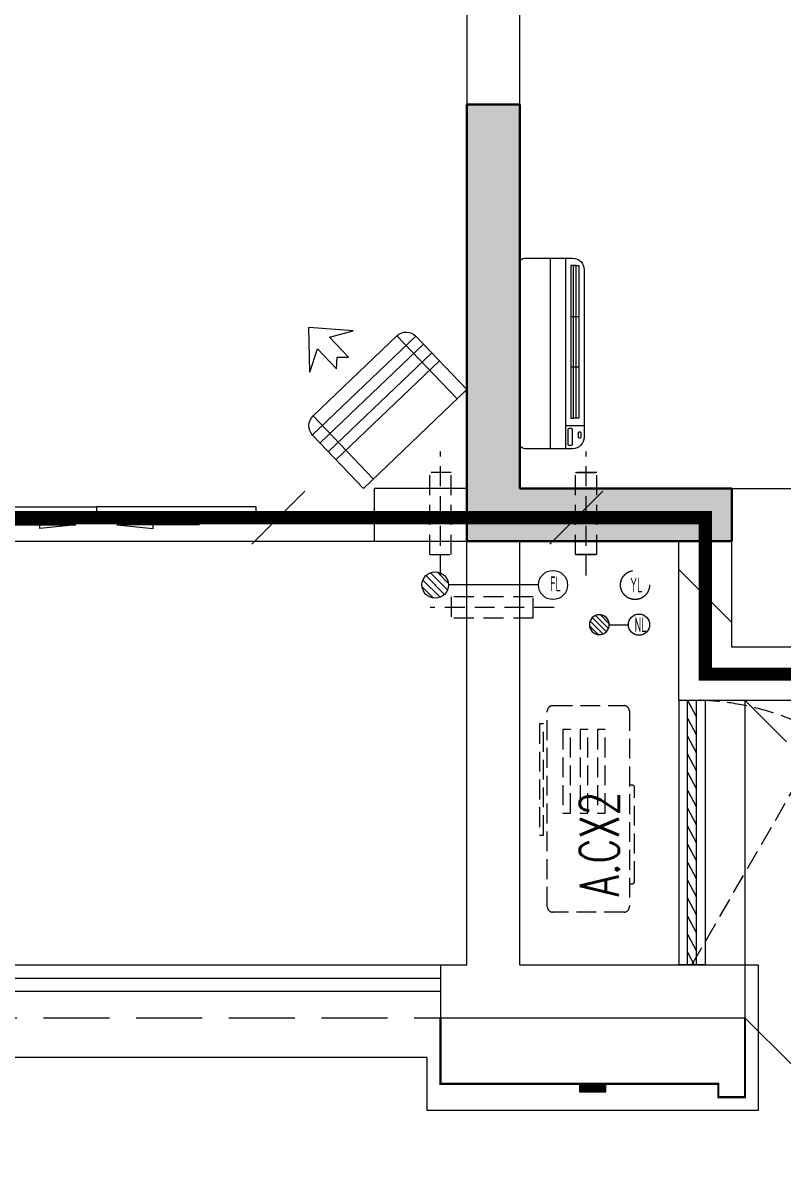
# Model space of a CAD drawing. Extents: x 3753737 to 4713801, y -857380 to 24339.
# Drawn here: x 4598071 to 4600943, y -776165 to -771827 of the extents above; entities that cross this region are included whole.
import ezdxf

# ---------------------------------------------------------------- set-up
doc = ezdxf.new("R2010")
doc.units = 0
doc.header["$LTSCALE"] = 1000
doc.header["$MEASUREMENT"] = 0
for name, pattern in [('CENTER2', [1.125, 0.75, -0.125, 0.125, -0.125]), ('DASH', [0.35, 0.25, -0.1]), ('HIDDEN', [0.375, 0.25, -0.125])]:
    doc.linetypes.add(name, pattern=pattern)
doc.layers.get('0').update_dxf_attribs({"linetype": 'CONTINUOUS'})
for name, color, linetype in [('!!电气', 1, 'CONTINUOUS'), ('3.5方案汇报，与郭总、侯月琴确定户型_t8$0$2020.03.04 -1安徽标准化洋房户型(UA）_t8_t8$0$看线', 154, 'CONTINUOUS'), ('LVTRY', 252, 'CONTINUOUS'), ('SHTLN', 4, 'CONTINUOUS'), ('VPIPE-凝结', 150, 'CONTINUOUS'), ('VPIPE-雨水', 4, 'DASH'), ('WALL', 252, 'CONTINUOUS'), ('WIRE-接地', 2, 'CONTINUOUS'), ('卫生间', 6, 'CONTINUOUS'), ('看线', 185, 'CONTINUOUS'), ('立面', 73, 'CONTINUOUS'), ('铝合金', 144, 'CONTINUOUS')]:
    doc.layers.add(name, color=color, linetype=linetype)
for name, color, linetype, lineweight in [('COLUMN', 252, 'CONTINUOUS', 40), ('EQUIP_地漏', 7, 'CONTINUOUS', 18), ('PUB_HATCH', 8, 'CONTINUOUS', 9), ('PUB_TEXT', 7, 'CONTINUOUS', 20), ('VPIPE-废水', 31, 'TG_F', 18), ('WINDOW', 146, 'CONTINUOUS', 20), ('平面-栏杆', 56, 'CONTINUOUS', 15), ('平面-看线', 252, 'CONTINUOUS', 15), ('平面-空调室内机', 176, 'CONTINUOUS', 9), ('平面-空调预留孔', 252, 'CONTINUOUS', 15)]:
    doc.layers.add(name, color=color, linetype=linetype, lineweight=lineweight)
doc.styles.add('_TCH_DIM', font='SIMPLEX', dxfattribs={"bigfont": 'GBCBIG'})
doc.styles.get("Standard").update_dxf_attribs({"font": 'gbenor.shx', "bigfont": 'gbcbig.shx'})
doc.styles.add('TG_LINETYPE', font='SIMPLEX', dxfattribs={"width": 0.8, "height": 3, "bigfont": 'HZTXT'})
doc.linetypes.add('TG_F', pattern='A,2,-0.3,["F",TG_LINETYPE,S=0.1,R=0,X=-0.23,Y=-0.15],0', length=2.3)

# ---------------------------------------------------------------- blocks, each defined once
blk = doc.blocks.new('GFDGFSDFGD')
at = {"layer": 'PUB_HATCH'}
blk.add_hatch(color=256, dxfattribs=at).paths.add_polyline_path([(468016.6, 365523.7), (468016.6, 365723.7), (467216.6, 365723.7), (467216.6, 367173.7), (467016.6, 367173.7), (467016.6, 365523.7)])
at = {"layer": 'COLUMN', "color": 252}
for p, q in [((467216.6, 367173.7), (467016.6, 367173.7)), ((467016.6, 367173.7), (467016.6, 365523.7)), ((467216.6, 365723.7), (467216.6, 367173.7)), ((468016.6, 365723.7), (467216.6, 365723.7)), ((468016.6, 365523.7), (468016.6, 365723.7)), ((467016.6, 365523.7), (468016.6, 365523.7))]:
    blk.add_line(p, q, dxfattribs=at)
blk = doc.blocks.new('dongkong')
at = {"layer": '平面-空调预留孔', "color": 8, "linetype": 'HIDDEN', "ltscale": 0.3}
for p, q in [((-603796, 210899.9), (-603796, 210431.5)), ((-603836, 210821), (-603836, 210510.8)), ((-603836, 210821), (-603756, 210821)), ((-603756, 210821), (-603756, 210510.8))]:
    blk.add_line(p, q, dxfattribs=at)
blk.add_lwpolyline([(-603756, 210510.8), (-603836, 210510.8)], dxfattribs=at)
blk = doc.blocks.new('A$C001338C2')
at = {"color": 8}
for p, q in [((845, 303.6), (55, 303.6)), ((109.1, 214.8), (109.1, 303.6)), ((0, 248.6), (0, 22)), ((900, 22), (900, 248.6)), ((22, 0), (878, 0))]:
    blk.add_line(p, q, dxfattribs=at)
at = {"color": 8, "lineweight": 5}
for p, q in [((864.6, 278.7), (144.5, 278.7)), ((144.5, 278.7), (144.5, 265.8)), ((387, 278.7), (144.5, 278.7)), ((144.5, 278.7), (144.5, 252.9)), ((387, 239.9), (387, 278.7)), ((864.6, 278.7), (622, 278.7)), ((622, 278.7), (622, 239.9)), ((864.6, 252.9), (864.6, 278.7)), ((144.5, 265.8), (864.6, 265.8)), ((144.5, 239.9), (144.5, 252.9)), ((144.5, 252.9), (864.6, 252.9)), ((864.6, 239.9), (144.5, 239.9)), ((622, 239.9), (387, 239.9)), ((864.6, 265.8), (864.6, 239.9)), ((900, 214.8), (0, 214.8)), ((900, 143.2), (0, 143.2))]:
    blk.add_line(p, q, dxfattribs=at)
at = {"color": 8}
for points in [[(73.1, 275), (56.8, 275, -0.414214), (51.3, 280.5), (51.3, 283.4, -0.414214), (56.8, 288.9), (73.1, 288.9, -0.414214), (78.6, 283.4), (78.6, 280.5, -0.414214)], [(89.2, 226.4), (22.2, 226.4, -0.414214), (16.7, 231.9), (16.7, 243.1, -0.414214), (22.2, 248.6), (89.2, 248.6, -0.414214), (94.7, 243.1), (94.7, 231.9, -0.414214)]]:
    blk.add_lwpolyline(points, format="xyb", close=True, dxfattribs=at)
for centre, radius, start, end in [((55, 248.6), 55, 90, 180), ((845, 248.6), 55, 360, 90), ((22, 22), 22, 180, 270), ((878, 22), 22, 270, 360)]:
    blk.add_arc(centre, radius, start, end, dxfattribs=at)
blk = doc.blocks.new('$lvtry$00000171')
for p, q in [((-74.2, 10.6), (-10.6, 74.2)), ((-69.8, -27.4), (27.4, 69.8)), ((-53, -53), (53, 53)), ((-27.4, -69.8), (69.8, 27.4)), ((10.6, -74.2), (74.2, -10.6))]:
    blk.add_line(p, q)
blk.add_circle((0, 0), 75)
blk.add_point((0, 0))
blk = doc.blocks.new('$TwtSys$00000141')
at = {"color": 252}
for p, q in [((-47.1, 3.8), (-5, 45.9)), ((-47.1, 3.8), (-5, 45.9)), ((-43.6, -17.5), (17.5, 43.6)), ((-43.6, -17.5), (17.5, 43.6)), ((-33.2, -33.2), (33.2, 33.2)), ((-33.2, -33.2), (33.2, 33.2)), ((-16.2, -43.5), (43.8, 16.4)), ((-16.2, -43.5), (43.8, 16.4)), ((5.7, -46.1), (46.1, -5.7)), ((5.7, -46.1), (46.1, -5.7))]:
    blk.add_line(p, q, dxfattribs=at)
blk.add_circle((0, 0), 47, dxfattribs=at)
blk.add_circle((0, 0), 47, dxfattribs=at)
blk = doc.blocks.new('A$C148B7D8E')
at = {"layer": '卫生间', "color": 252, "linetype": 'DASH'}
for p, q in [((1750, -900), (2650, 0)), ((2650, -1200), (1750, -2100))]:
    blk.add_line(p, q, dxfattribs=at)
blk = doc.blocks.new('fergve')
at = {"layer": '平面-空调预留孔', "color": 8, "linetype": 'DASH', "ltscale": 0.3}
for p, q in [((119062.7, 54987.6), (119062.7, 54977.6)), ((119072.7, 54967.6), (119425.6, 54967.6)), ((119435.6, 54977.6), (119435.6, 54987.6))]:
    blk.add_line(p, q, dxfattribs=at)
for points in [[(119666.7, 55326.8), (119246.8, 55326.8), (119246.8, 55311.6), (119666.7, 55311.6)], [(119645.5, 55239.2), (119330, 55239.2), (119330, 55210.2), (119645.5, 55210.2)], [(119645.5, 55173.4), (119330, 55173.4), (119330, 55144.4), (119645.5, 55144.4)], [(119645.5, 55107.6), (119330, 55107.6), (119330, 55078.6), (119645.5, 55078.6)]]:
    blk.add_lwpolyline(points, close=True, dxfattribs=at)
blk.add_lwpolyline([(119715.9, 54987.6), (118975.9, 54987.6, -0.414214), (118955.9, 55007.6), (118955.9, 55277.6, -0.414214), (118975.9, 55297.6), (119715.9, 55297.6, -0.414214), (119735.9, 55277.6), (119735.9, 55007.6, -0.414214)], format="xyb", close=True, dxfattribs=at)
for centre, start, end in [((119072.7, 54977.6), 180, 270), ((119425.6, 54977.6), 270, 0)]:
    blk.add_arc(centre, 10, start, end, dxfattribs=at)
at = {"layer": '平面-空调预留孔', "color": 8, "linetype": 'DASH', "ltscale": 0.3, "style": '_TCH_DIM', "width": 0.705882}
blk.add_text('A.CX2', height=146.88, dxfattribs=at).set_placement((119015.3, 55027.3))
blk = doc.blocks.new('dasdasf1sa2f31as32f')
at = {"color": 8}
for p, q in [((-116, 585.6), (43.3, 640.5)), ((82.7, 476.6), (43.3, 640.5)), ((-22.8, 585.5), (-116, 585.6)), ((-22.8, 585.5), (-73.4, 493.2)), ((-269.8, 524.3), (-427.7, 236.5)), ((-269.8, 524.3), (113.7, 314)), ((32.4, 555.1), (-18.1, 462.9)), ((82.7, 476.6), (32.4, 555.1)), ((-473.5, 259.7), (-339.5, 504)), ((134.6, 245.5), (-338.8, 505.1)), ((-31.3, 504.4), (-73.4, 493.2)), ((-18.1, 462.9), (-31.3, 504.4)), ((114.7, 208.4), (-359.1, 468.2)), ((72.3, 131.9), (-401.1, 391.6)), ((92.6, 168.8), (-380.9, 428.5)), ((113.7, 314), (-44.2, 26.2)), ((0, 0), (-473.5, 259.7)), ((134, 244.4), (0, 0))]:
    blk.add_line(p, q, dxfattribs=at)
for centre, start, end in [((-294.5, 479.4), 61.2593, 151.2593), ((89, 269), 331.2593, 61.2593)]:
    blk.add_arc(centre, 51.3, start, end, dxfattribs=at)
blk = doc.blocks.new('GDGDRGDGDRGDR')
at = {"layer": '平面-空调室内机', "ltscale": 0.3, "xscale": -1}
for p, rotation in [((1070712.6, 653502.9), 180), ((256445.9, 1046278.1), 270)]:
    blk.add_blockref('dongkong', p, dxfattribs=dict(at, rotation=rotation))
at = {"layer": '平面-空调预留孔', "xscale": -1, "rotation": 15.00000000331026}
blk.add_blockref('dasdasf1sa2f31as32f', (466626.3, 442932.1), dxfattribs=at)
at = {"layer": '平面-空调预留孔', "rotation": 90}
blk.add_blockref('fergve', (522617.7, 322375.3), dxfattribs=at)
blk = doc.blocks.new('$DorLib2D$00000138')
at = {"color": 0, "linetype": 'Continuous'}
for p, q in [((-0.2875, 0), (-0.2875, 0.1538)), ((-0.2875, 0.1538), (0, 0.1538)), ((0, 0.1538), (0, 0)), ((0.2875, 0.1538), (0, 0.1538)), ((0.2875, 0), (0.2875, 0.1538)), ((-0.5, -0.1399), (-0.5, 0)), ((-0.5, 0), (-0.2188, 0)), ((0, 0), (-0.2875, 0)), ((-0.2188, 0), (-0.2188, -0.1399)), ((0, 0), (0.2875, 0)), ((0.2188, 0), (0.2188, -0.1399)), ((0.5, 0), (0.2188, 0)), ((0.5, 0), (0.5, -0.1946)), ((0.5, -0.1399), (0.5, 0)), ((-0.2188, -0.1399), (-0.5, -0.1399)), ((0.2188, -0.1399), (0.5, -0.1399)), ((-0.1857, -0.186), (-0.037, -0.186)), ((-0.037, -0.186), (-0.1019, -0.2583)), ((-0.1019, -0.2583), (-0.1019, -0.186)), ((0.1857, -0.186), (0.037, -0.186)), ((0.037, -0.186), (0.1019, -0.2583)), ((0.1019, -0.2583), (0.1019, -0.186))]:
    blk.add_line(p, q, dxfattribs=at)
blk = doc.blocks.new('$WINLIB2D$00000039')
at = {"color": 0}
for points in [[(-0.5, 0.5), (-0.5, -0.5)], [(0.5, 0.5), (-0.5, 0.5)], [(0.5, -0.5), (0.5, 0.5)], [(-0.5, 0.1667), (0.5, 0.1667)], [(-0.3839, -0.1667), (-0.448, 0.1667)], [(-0.3159, -0.1667), (-0.38, 0.1667)], [(-0.2479, -0.1667), (-0.312, 0.1667)], [(-0.1799, -0.1667), (-0.244, 0.1667)], [(-0.1119, -0.1667), (-0.176, 0.1667)], [(-0.0439, -0.1667), (-0.108, 0.1667)], [(0.0241, -0.1667), (-0.04, 0.1667)], [(0.0921, -0.1667), (0.028, 0.1667)], [(0.16, -0.1667), (0.0959, 0.1667)], [(0.228, -0.1667), (0.1639, 0.1667)], [(0.296, -0.1667), (0.2319, 0.1667)], [(0.364, -0.1667), (0.2999, 0.1667)], [(0.432, -0.1667), (0.3679, 0.1667)], [(0.5, -0.1667), (0.4359, 0.1667)], [(-0.4519, -0.1667), (-0.5, 0.0836)], [(-0.5, -0.1667), (0.5, -0.1667)], [(0.5, -0.5), (-0.5, -0.5)]]:
    blk.add_lwpolyline(points, dxfattribs=at)
blk = doc.blocks.new('A$C66B635E3')
at = {"layer": '立面'}
h = blk.add_hatch(dxfattribs=at)
h.set_pattern_fill('ANSI31', color=252, scale=2)
h.set_pattern_definition([(45, (-841400.3096, -795945.463), (-2.24506403, 2.24506403), [])])
h.paths.add_polyline_path([(46825, -380), (46925, -380), (46925, -350), (46825, -350)])
at = {"color": 252, "const_width": 8}
blk.add_lwpolyline([(47450, -100), (47450, -400), (47350, -400), (47350, -350), (46300, -350), (46300, -100)], dxfattribs=at)
at = {"layer": '3.5方案汇报，与郭总、侯月琴确定户型_t8$0$2020.03.04 -1安徽标准化洋房户型(UA）_t8_t8$0$看线', "color": 252, "ltscale": 10}
blk.add_line((47400, 1900), (49900, 1900), dxfattribs=at)
at = {"layer": 'VPIPE-凝结', "color": 252, "ltscale": 0.1}
blk.add_line((46670, 1535), (46330, 1535), dxfattribs=at)
blk.add_lwpolyline([(46937.6, 1385), (47010, 1385)], dxfattribs=at)
at = {"layer": 'VPIPE-凝结', "color": 252}
blk.add_circle((47050, 1385), 40, dxfattribs=at)
at = {"layer": 'VPIPE-废水', "color": 252}
blk.add_circle((46725, 1535), 55, dxfattribs=at)
at = {"layer": 'VPIPE-雨水', "color": 252}
blk.add_circle((47035, 1535), 55, dxfattribs=at)
at = {"layer": 'WALL', "color": 252}
for p, q in [((46400, 5200), (46400, 1900)), ((46600, 1900), (46600, 5200)), ((46400, 1900), (46050, 1900)), ((46050, 1900), (46050, 1700)), ((46600, 1900), (47400, 1900)), ((47400, 1300), (47400, 1900)), ((46050, 1700), (46400, 1700)), ((46400, 100), (46400, 1700)), ((46600, 1700), (47200, 1700)), ((46600, 100), (46600, 1700)), ((47200, 1100), (47200, 1700)), ((47700, 1300), (47400, 1300)), ((47200, 1100), (47700, 1100)), ((46300, 100), (46400, 100)), ((46300, 100), (46300, -100)), ((46600, 100), (47450, 100)), ((47450, 100), (47450, -100)), ((46300, -100), (46500, -100)), ((46500, -100), (47450, -100))]:
    blk.add_line(p, q, dxfattribs=at)
at = {"layer": 'WINDOW', "color": 252}
blk.add_line((43950, 1700), (46050, 1700), dxfattribs=at)
at = {"layer": 'WINDOW', "color": 252, "linetype": 'DASH', "ltscale": 0.3}
blk.add_lwpolyline([(47250, 100), (47750, 966, 0.131652), (47250, 1100)], format="xyb", dxfattribs=at)
at = {"layer": '平面-栏杆', "color": 252}
for points in [[(41650, 50), (46300, 50)], [(41650, 0), (46300, 0)]]:
    blk.add_lwpolyline(points, dxfattribs=at)
at = {"layer": '平面-看线', "color": 252}
blk.add_lwpolyline([(41650, 100), (46300, 100)], dxfattribs=at)
at = {"layer": '平面-看线', "color": 252, "linetype": 'DASH'}
blk.add_lwpolyline([(41650, -100), (46300, -100)], dxfattribs=at)
at = {"layer": '看线', "color": 252, "ltscale": 0.5}
for points in [[(47450, 1100), (47450, 100)], [(46250, -250), (41650, -250)]]:
    blk.add_lwpolyline(points, dxfattribs=at)
at = {"layer": '看线', "color": 252}
blk.add_lwpolyline([(47450, 100), (47500, 100), (47500, -450), (46250, -450), (46250, -250)], dxfattribs=at)
at = {"layer": '立面', "color": 252}
blk.add_lwpolyline([(46825, -380), (46925, -380), (46925, -350), (46825, -350)], close=True, dxfattribs=at)
at = {"layer": '铝合金', "color": 252}
blk.add_lwpolyline([(46825, -380), (46925, -380), (46925, -350), (46825, -350)], close=True, dxfattribs=at)
at = {"color": 252, "xscale": -1}
blk.add_blockref('A$C148B7D8E', (50100, 1100), dxfattribs=at)
at = {"color": 252}
for name, p in [('GFDGFSDFGD', (-420616.6, -363823.7)), ('GDGDRGDGDRGDR', (-420616.6, -441032.1))]:
    blk.add_blockref(name, p, dxfattribs=at)
at = {"layer": 'EQUIP_地漏', "color": 252, "xscale": 0.8, "yscale": -0.8, "zscale": 0.8, "rotation": 180}
blk.add_blockref('$TwtSys$00000141', (46900, 1385), dxfattribs=at)
at = {"layer": 'LVTRY', "color": 252, "xscale": 0.6666666667107825, "yscale": 0.6666666667107825, "rotation": 269.9999999939778}
blk.add_blockref('$lvtry$00000171', (46280, 1535), dxfattribs=at)
at = {"layer": 'WINDOW', "color": 252}
for name, p, xscale, yscale, zscale, rotation in [('$DorLib2D$00000138', (45000, 1800), 2100, 200, 2100, 1.05571687412406e-09), ('$WINLIB2D$00000039', (47250, 600), -1000, 100, -1000, 270)]:
    blk.add_blockref(name, p, dxfattribs=dict(at, xscale=xscale, yscale=yscale, zscale=zscale, rotation=rotation))
at = {"layer": '平面-空调室内机', "color": 252, "ltscale": 0.3, "rotation": 180}
blk.add_blockref('dongkong', (-556945.9, 212470.8), dxfattribs=at)
at = {"layer": '平面-空调室内机', "color": 252, "ltscale": 0.3, "xscale": -1, "rotation": 180}
blk.add_blockref('dongkong', (650646.1, 212470.8), dxfattribs=at)
at = {"layer": '平面-空调预留孔', "color": 252, "xscale": -0.800000000046565, "yscale": 0.800000000046565, "zscale": 0.800000000046565, "rotation": 269.9999997665698}
blk.add_blockref('A$C001338C2', (46600.1, 2050), dxfattribs=at)
at = {"layer": 'PUB_TEXT', "color": 252, "width": 0.6}
for s, p in [('FL', (46714, 1511.2)), ('YL', (47016.8, 1507)), ('NL', (47033.2, 1357))]:
    blk.add_text(s, height=56, dxfattribs=at).set_placement(p)
blk = doc.blocks.new('$TelecSys$00000008')
blk.add_line((0.4, 0.4), (-0.4, -0.4))

msp = doc.modelspace()

# ---------------------------------------------------------------- linework, layer by layer
at = {"layer": 'WIRE-接地', "color": 2, "linetype": 'CENTER2', "const_width": 50}
msp.add_lwpolyline([(4595156.4, -764584.6), (4595156.4, -765382.8), (4595156.4, -766385.2), (4603353.5, -766385.2), (4603353.5, -774287.8), (4600649.4, -774287.8), (4600649.4, -773696.6), (4594048.2, -773696.6), (4594048.2, -774894.3), (4593305.1, -774894.3), (4593305.1, -775490.9), (4588400.9, -775490.9)], dxfattribs=at)

# ---------------------------------------------------------------- block references
at = {"layer": '!!电气'}
msp.add_blockref('A$C66B635E3', (4553348.6, -775485.7), dxfattribs=at)
at = {"layer": 'SHTLN', "color": 2, "xscale": 250, "yscale": 250, "zscale": 250}
for p, rotation in [((4599036.3, -773696.6), 180), ((4600161.3, -773696.6), 180), ((4600649.4, -773992.2), 90)]:
    msp.add_blockref('$TelecSys$00000008', p, dxfattribs=dict(at, rotation=rotation))

doc.saveas('drawing.dxf')
